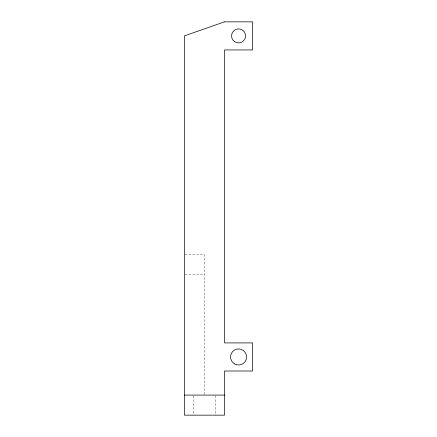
<?xml version="1.0" encoding="UTF-8"?>
<svg xmlns="http://www.w3.org/2000/svg" width="437" height="437" viewBox="0 0 437 437"><rect width="100%" height="100%" fill="white"/><g stroke="black" fill="none" stroke-linecap="round" stroke-linejoin="round"><path stroke-width="0.33" stroke-dasharray="2.19 1.64" d="M185.059 254.618L204.456 254.618L204.456 394.403M185.059 274.687L204.456 274.687M215.288 395.753L215.288 415.15M193.618 395.753L193.618 415.15"/><path stroke-width="0.66" d="M184.387 395.086L224.52 395.086M224.52 21.85L184.387 35.894L184.387 415.15L224.52 415.15L224.52 371.002L252.613 371.002L252.613 342.914L224.52 342.914L224.52 49.944L252.613 49.944L252.613 21.85L224.52 21.85M234.554 363.906A8.024 8.024 0 0 0 246.594 356.958A8.024 8.024 0 0 0 234.554 350.004A8.024 8.024 0 0 0 234.554 363.906M234.549 41.657A7.025 7.025 0 0 0 245.561 36.495A7.025 7.025 0 0 0 235.587 29.536A7.025 7.025 0 0 0 234.549 41.657"/></g></svg>
